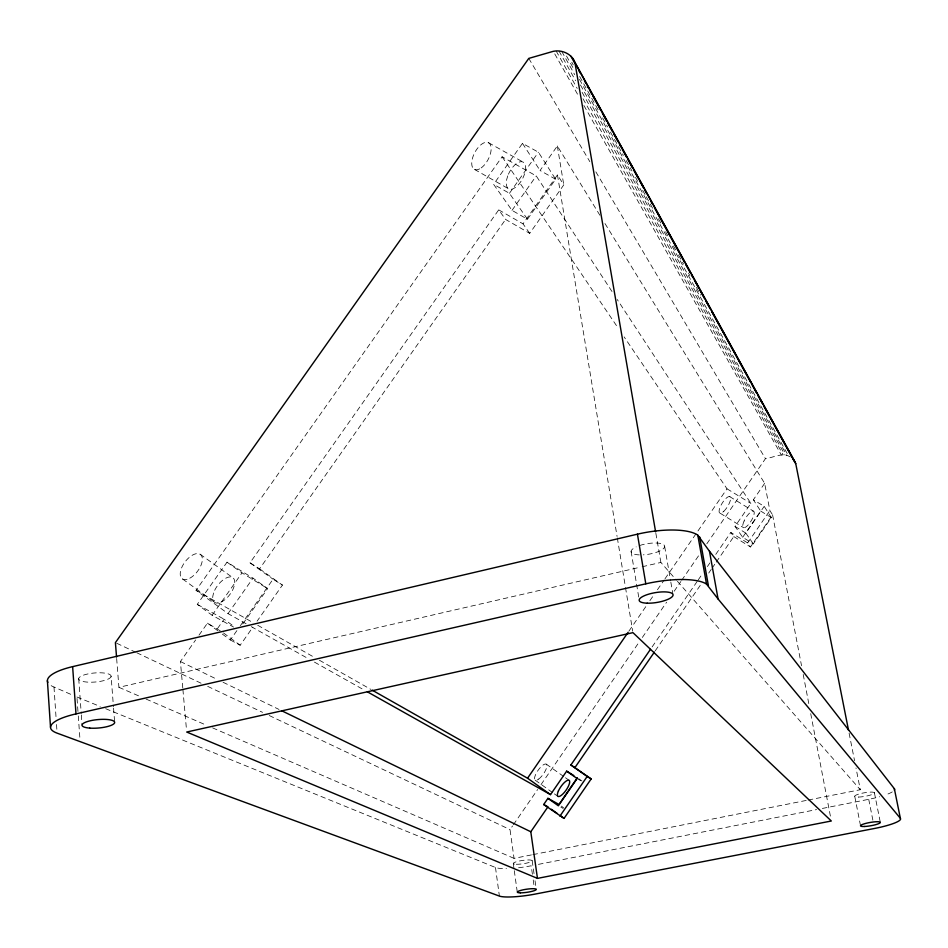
<?xml version="1.0" encoding="UTF-8"?>
<svg xmlns="http://www.w3.org/2000/svg" width="948" height="948" viewBox="0 0 948 948"><rect width="100%" height="100%" fill="white"/><g stroke="black" fill="none" stroke-linecap="round" stroke-linejoin="round"><path stroke-width="0.71" stroke-dasharray="4.74 3.56" d="M531.437 854.918L514.053 858.367L510.024 829.607L512.536 825.957M513.378 824.748L537.658 789.483M541.012 784.612L638.988 642.317M642.341 637.459L666.622 602.193M674.158 591.244L680.865 581.515M681.695 580.294L699.28 554.758M706.817 543.808L765.439 458.678C773.414 457.659 782.408 452.089 790.194 456.829M652.129 646.903L697.349 581.171M698.19 579.951L702.373 573.872M707.398 566.56L709.91 562.911M715.776 554.39L730.849 532.48L747.652 542.92L750.508 546.972L772.573 514.847L769.871 510.581L764.657 483.35L604.516 222.78M764.657 483.35L753.364 499.762L764.195 506.362L771.352 517.596L753.316 543.868L742.687 537.279L735.02 526.413L750.863 503.388L617.231 299.509M655.222 650.849L701.2 583.992M708.725 573.054L711.237 569.404M712.067 568.196L715.42 563.337M716.25 562.117L733.811 536.592L730.849 532.48M742.687 537.279L760.699 511.079L753.364 499.762M753.316 543.868L745.815 533.096L764.195 506.362M747.652 542.92L769.871 510.581M628.951 631.084L646.56 605.547M649.901 600.677L654.096 594.597M657.45 589.739L664.157 580.01M664.986 578.79L727.009 488.812L624.104 336.884M222.318 634.082L230.317 639.959L237.024 630.432M240.377 625.668L273.071 579.204L282.445 585.094L257.086 621.177M529.707 233.35L523.035 223.858L557.46 174.918L563.776 184.884L529.707 233.35L505.604 219.438L498.719 209.864L249.999 562.816L273.071 579.204M242.795 623.974L267.656 588.613L252.998 578.15L227.034 562.176L197.255 604.374L212.127 615.264L233.599 627.078M527.479 219.249L555.635 179.219L538.417 152.213L522.478 143.373L493.6 184.303L512.003 210.361L527.479 219.249L509.443 193.321L493.6 184.303M230.317 639.959L240.176 645.233L252.855 627.185M246.089 623.748L228.03 613.617L196.035 590.308L502.108 156.764L536.248 175.937L612.372 292.091M212.127 615.264L242.001 572.876L267.656 588.613M509.443 193.321L538.417 152.213M182.774 687.975L180.416 661.538L195.632 639.947M199.009 635.148L207.47 623.156L222.27 632.079M217.495 628.571L224.084 619.222L234.168 626.592M228.03 613.617L252.998 578.15M249.999 562.816L259.562 568.836L505.604 219.438M512.003 210.361L536.248 175.937M555.635 179.219L540.064 170.51L557.329 145.992L599.883 215.232M116.651 658.493L118.915 687.324L640.694 567.094M642.14 566.762L660.875 562.437L676.434 580.176M532.883 854.634L806.701 800.349M808.146 800.053L860.298 789.72L855.997 767.975M538.44 864.363L816.572 809.592M822.366 808.443L868.724 799.318A30.431 5.498 -10 0 0 879.649 796.747M76.942 697.005L100.192 706.473M105.666 708.701L495.484 867.503A28.95 5.107 -8.3 0 0 506.445 868.593M118.915 687.324L140.648 696.733M146.075 699.079L205.823 724.947M212.613 727.886L514.053 858.367M51.156 685.653A49.249 13.746 -4.9 0 0 53.989 687.039L72.889 695.24M116.746 643.265L135.469 652.141M136.808 652.769L201.023 683.2M207.707 686.364L262.549 712.351M269.244 715.527L510.024 829.607M180.416 661.538L217.72 679.669M223.053 682.252L279.008 709.436M560.789 807.127L563.207 808.466M197.255 604.374L224.084 619.222M488.481 142.698L523.095 162.084M251.244 626.64L308.005 658.505M314.452 662.119L364.755 690.357M474.498 169.408L508.898 188.972M196.035 590.308L252.571 622.35M257.714 625.265L314.25 657.308M319.393 660.223L370.786 689.362M498.719 209.864L523.035 223.858M727.009 488.812L750.863 503.388M760.699 511.079L771.352 517.596M729.605 496.551L753.257 511.043M578.28 779.244L580.626 780.69M720.148 513.212L743.706 527.775M735.02 526.413L745.815 533.096M733.811 536.592L750.508 546.972M578.529 778.557L581.954 780.974M546.273 764.147L564.273 776.898M565.482 777.751L569.084 780.299M259.562 568.836L282.445 585.094M535.217 780.192L553.182 793.026M554.379 793.879L557.981 796.45M227.034 562.176L242.001 572.876M561.299 806.096L563.586 807.72M200.087 554.213L232.592 577.545M182.585 578.991L214.959 602.561M223.467 632.956L240.176 645.233M207.47 623.156L217.756 630.716M677.405 581.29L860.298 789.72M502.108 156.764L618.297 328.304M522.478 143.373L540.064 170.51M528.783 58.397L589.834 161.658M595.865 171.861L765.439 458.678M554.746 53.906L578.067 95.167M583.897 105.489L781.33 454.993M556.168 51.002L577.202 88.425M583.008 98.746L783.202 454.898M559 51.026L575.614 80.71M582.108 92.335L785.051 455.04M561.749 51.405L574.689 74.643M580.449 84.965L786.852 455.407M571.798 62.26L573.232 64.843M579.678 76.492L599.729 112.717M602.596 117.884L607.609 126.937M610.465 132.116L623.357 155.401M626.225 160.579L631.949 170.924M635.527 177.394L637.672 181.281M642.685 190.335L645.552 195.501M646.275 196.805L654.144 211.025M658.445 218.787L661.301 223.965M665.603 231.727L668.47 236.905M673.483 245.959L675.628 249.845M678.495 255.012L683.508 264.065M688.521 273.131L689.943 275.714M696.389 287.351L700.69 295.112M566.513 56.027L573.694 68.967M579.453 79.324L788.582 456.012M874.376 792.647L880.277 822.2M868.724 799.318L872.859 820.139M849.1 733.183L854.563 760.723M854.788 796.521L860.583 826.028M772.573 514.847L801.534 665.745M803.205 674.455L809.047 704.933M810.718 713.631L830.495 816.655M664.678 546.534L670.603 580.804M670.852 582.238L672.819 593.661M655.862 533.297L660.875 562.437M631.107 551.463L638.739 597.204M557.329 145.992L563.776 184.884M557.46 174.918L617.077 536.438M617.326 537.895L625.253 585.994M625.49 587.452L632.707 631.19M532.184 860.713L534.222 875.04M535.039 880.763L536.272 889.354M532.409 874.269L531.2 865.785A28.95 5.107 -8.3 0 1 517.786 867.835M533.214 879.934L534.222 887.008M513.295 863.533L514.089 869.257M514.29 870.691L517.288 892.187M495.484 867.503L499.395 896.085M182.905 689.445L186.566 730.564M111.106 676.351A16.246 4.527 -4.8 0 1 86.422 682.027A16.246 4.527 -4.8 0 1 87.216 674.087A16.246 4.527 -4.8 0 1 111.106 676.351L113.452 706.663M113.559 708.109L114.672 722.542M78.72 678.685L81.232 713.489M81.338 714.934L82.061 725.09M77.037 698.463L78.186 714.496M78.293 715.953L80.07 740.732M53.989 687.039L56.133 718.738M56.525 724.509L57.01 731.714M892.269 791.912A30.431 5.498 -10 0 1 885.788 794.815M639.699 545.503A17.005 5.321 -9.6 0 1 664.572 545.787A17.005 5.321 -9.6 0 1 643.301 554.841M639.296 554.9A17.005 5.321 -9.6 0 1 636.167 546.889M213.584 592.986L212.814 596.197A15.322 7.608 -53.2 0 0 222.223 601.565L225.079 599.586A15.322 7.608 -53.2 0 0 233.848 587.144L234.63 583.956A15.322 7.608 -53.2 0 0 225.351 578.422L222.46 580.401A15.322 7.608 -53.2 0 0 213.584 592.986M507.761 175.866L506.706 179.456A15.204 7.323 -61.8 0 0 513.129 188.771L515.605 187.313A15.204 7.323 -61.8 0 0 524.102 175.238L525.168 171.683A15.204 7.323 -61.8 0 0 518.876 162.203L516.376 163.66A15.204 7.323 -61.8 0 0 507.761 175.866M744.121 520.985L743.291 523.071A9.693 3.069 -58 0 0 745.957 526.946L747.38 525.737A9.693 3.069 -58 0 0 752.807 517.845L753.636 515.783A9.693 3.069 -58 0 0 751.017 511.837L749.595 513.046A9.693 3.069 -58 0 0 744.121 520.985M858.592 797.067A10.037 1.813 -10 0 0 874.388 793.12A10.037 1.813 -10 0 0 860.737 793.535A10.037 1.813 -10 0 0 858.592 797.067M516.304 864.268A9.551 1.683 -8.3 0 0 531.958 861.187A9.551 1.683 -8.3 0 0 519.942 860.879A9.551 1.683 -8.3 0 0 516.304 864.268M538.772 779.019A9.741 3.235 -54.9 0 0 546.795 764.846A9.741 3.235 -54.9 0 0 536.615 772.608A9.741 3.235 -54.9 0 0 538.772 779.019M189.813 578.197A15.192 7.821 -53 0 0 201.533 555.682A15.192 7.821 -53 0 0 182.526 565.849A15.192 7.821 -53 0 0 189.813 578.197M481.193 167.915A15.073 7.525 -62 0 0 489.974 144.06A15.073 7.525 -62 0 0 473.171 156.124A15.073 7.525 -62 0 0 481.193 167.915M723.822 511.268A9.646 3.176 -58.1 0 0 730.292 497.025A9.646 3.176 -58.1 0 0 720.468 506.339A9.646 3.176 -58.1 0 0 723.822 511.268"/><path stroke-width="1.42" d="M650.458 649.333L570.897 764.977L591.161 778.936L564.06 818.397L543.69 804.52L547.944 798.335L559.024 804.461L577.379 777.751M367.338 691.803L550.504 794.625L566.655 771.151L573.813 775.547M537.469 878.381L186.697 732.034L632.944 632.648L831.325 821.004L537.469 878.381L530.797 831.763L547.956 806.819L543.69 804.52M574.962 767.536L654.393 652.07M559.901 816.169L587.191 776.448L591.161 778.936M372.078 690.085L527.55 778.213L628.121 632.292M47.827 682.43A49.249 13.746 -4.9 0 1 72.629 666.634L637.435 534.174A51.571 16.152 -9.6 0 1 697.799 535.182L709.471 551.238L894.355 788.7L900.363 818.314A30.585 5.096 -9.9 0 1 874.518 828.469L535.229 894.071A29.08 4.728 -8.3 0 1 499.395 896.085L57.117 733.148A49.628 12.81 -5.2 0 1 75.994 713.891L645.801 583.826A51.998 15.073 -9.6 0 1 706.533 584.098L718.074 598.994L900.363 818.314M281.663 710.727L530.797 831.763M570.897 764.977L587.191 776.448M566.655 771.151L577.107 778.521L558.36 805.788L547.944 798.335M527.55 778.213L550.504 794.625M551.404 809.296L557.163 813.431M560.612 815.908L564.06 818.397M848.531 730.28L795.728 463.56L574.95 62.758C572.165 53.906 561.986 49.533 553.3 51.322L528.783 58.397L115.407 642.625L116.545 657.047M792.978 459.045L795.728 463.56M570.957 56.264L574.524 62.734M578.813 70.508L580.235 73.103M584.525 80.864L585.947 83.46M587.381 86.055L588.803 88.638M590.237 91.233L591.659 93.816M593.092 96.412L600.937 110.655M602.371 113.25L606.649 121.024M608.083 123.607L612.361 131.381M613.794 133.976L618.072 141.738M619.506 144.333L620.928 146.916M622.362 149.511L626.64 157.285M628.074 159.868L632.352 167.642M633.774 170.237L638.063 178.011M639.485 180.594L643.775 188.368M645.197 190.951L646.631 193.546M650.909 201.32L652.342 203.903M654.487 207.79L678.756 251.824M680.178 254.419L684.468 262.193M685.89 264.776L690.18 272.55M691.602 275.145L693.035 277.728M694.457 280.324L698.747 288.097M700.169 290.681L704.459 298.454M705.881 301.037L710.17 308.811M711.593 311.406L750.863 382.637M752.285 385.232L756.575 392.993M757.997 395.589L762.275 403.362M763.709 405.945L792.267 457.754M572.616 58.207L795.028 461.925M709.471 551.238L718.074 598.994M699.683 536.959L708.417 585.745M697.799 535.182L706.533 584.098M574.95 62.758L655.613 531.852M637.435 534.174L645.801 583.826M72.629 666.634L75.994 713.891M47.4 680.664L50.517 727.27M894.355 788.7A30.431 5.498 -10 0 1 894.32 790.158M558.384 791.047L557.673 792.978A9.8 3.128 -55 0 0 561.524 795.171L563.1 793.76A9.8 3.128 -55 0 0 568.634 785.714L569.357 783.795A9.8 3.128 -55 0 0 565.541 781.519L563.965 782.941A9.8 3.128 -55 0 0 558.384 791.047M864.386 826.49A10.084 1.683 -9.9 0 0 880.289 822.651A10.084 1.683 -9.9 0 0 866.602 823.184A10.084 1.683 -9.9 0 0 864.386 826.49M520.31 892.838A9.598 1.564 -8.3 0 0 536.035 889.805A9.598 1.564 -8.3 0 0 523.995 889.651A9.598 1.564 -8.3 0 0 520.31 892.838M89.799 728.111A16.377 4.219 -5.1 0 0 114.672 722.542A16.377 4.219 -5.1 0 0 90.641 720.693A16.377 4.219 -5.1 0 0 89.799 728.111M647.247 603.189A17.147 4.965 -9.5 0 0 673.068 595.083A17.147 4.965 -9.5 0 0 648.112 594.337A17.147 4.965 -9.5 0 0 647.247 603.189"/></g></svg>
